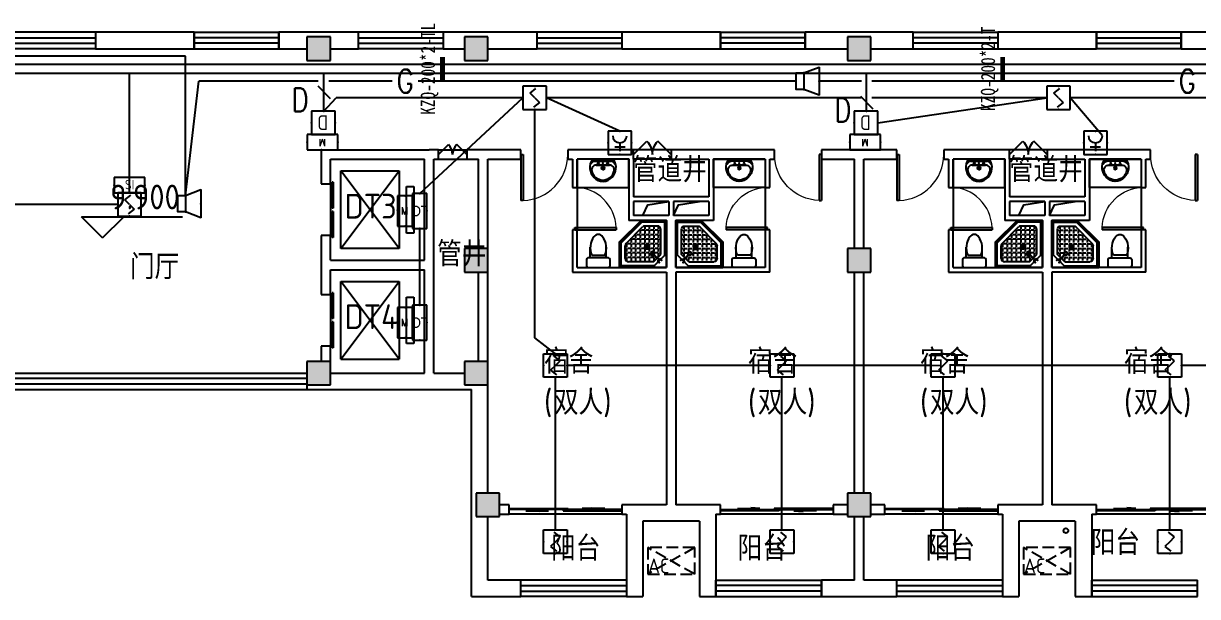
# Model space of a CAD drawing. Extents: x 1725663 to 4653551, y -550461 to 248782.
# Drawn here: x 2336162 to 2361143, y -526837 to -514650 of the extents above; entities that cross this region are included whole.
import ezdxf
from ezdxf.enums import TextEntityAlignment as Align

# ---------------------------------------------------------------- set-up
doc = ezdxf.new("R2010")
doc.units = 0
doc.header["$LTSCALE"] = 1000
doc.linetypes.add('DASH', pattern=[0.35, 0.25, -0.1])
for name, color, linetype in [('0-底图', 7, 'Continuous'), ('0000集水坑', 4, 'Continuous'), ('A-ANNO-IDEN-LEVL', 3, 'Continuous'), ('A-ANNO-TXT', 7, 'Continuous'), ('CABLETRAY', 4, 'Continuous'), ('CLAYER', 7, 'Continuous'), ('COLUMN', 255, 'Continuous'), ('DIM-消防', 3, 'Continuous'), ('DOOR_FIRE', 4, 'Continuous'), ('EQUIP-广播', 3, 'Continuous'), ('EQUIP-消防', 3, 'Continuous'), ('EQUIP-箱柜', 3, 'Continuous'), ('EVTR', 2, 'Continuous'), ('PUB_HATCH', 8, 'Continuous'), ('PUB_TEXT', 7, 'Continuous'), ('WALL', 2, 'Continuous'), ('WINDOW', 4, 'Continuous'), ('WIRE-消防', 1, 'Continuous'), ('WP_F', 1, 'Continuous'), ('抗震支吊架', 2, 'Continuous'), ('洁具', 213, 'Continuous'), ('空调外机', 211, 'Continuous')]:
    doc.layers.add(name, color=color, linetype=linetype)
doc.styles.add('_TEL_ATTDEF', font='gbenor', dxfattribs={"bigfont": 'gbcbig'})
doc.styles.add('_TEL_DIM', font='SIMPLEX', dxfattribs={"width": 0.8, "height": 3.5, "bigfont": 'HZTXT'})
doc.styles.add('HZ', font='rs.shx', dxfattribs={"width": 0.8, "bigfont": 'hztxt.shx'})
doc.styles.add('kzcad', font='', dxfattribs={"width": 0.8})
doc.styles.get("Standard").update_dxf_attribs({"font": 'geniso.shx', "bigfont": 'hztxt.shx'})
doc.styles.get('kzcad').set_extended_font_data('SimSun')

# ---------------------------------------------------------------- blocks, each defined once
blk = doc.blocks.new('$equip$00002656')
for p, q in [((-0.5, 1), (-0.5, 0)), ((0.5, 1), (-0.5, 1)), ((0.5, 0), (0.5, 1)), ((0, 0.5), (0, 0.15)), ((-0.5, 0), (0.5, 0)), ((-0.219, 0.331), (0.222, 0.331))]:
    blk.add_line(p, q)
at = {"const_width": 0.04}
blk.add_lwpolyline([(-0.5, 1), (0.5, 1), (0.5, 0), (-0.5, 0), (-0.5, 1), (0.5, 1)], dxfattribs=at)
blk.add_arc((0, 0.8), 0.3, 180, 0)
for p in [(0, 1), (-0.5, 0.5), (0.5, 0.5), (0, 0)]:
    blk.add_point(p)
at = {"color": 7, "flags": 1}
for tag, height, p in [('A', 0.00002, (0, 0)), ('B', 0.4, (0.762, 0.292))]:
    blk.add_attdef(tag, text='', height=height, dxfattribs=at).set_placement(p, align=Align.MIDDLE_CENTER)
blk = doc.blocks.new('A$C29581A72')
at = {"layer": 'EQUIP-消防', "xscale": 500, "yscale": 500, "zscale": 500}
blk.add_blockref('$equip$00002656', (358, 98), dxfattribs=at)
at = {"style": 'HZ', "flags": 1}
for tag in ['WHAT', 'SPEC', 'UNIT']:
    blk.add_attdef(tag, (375, 0), '', height=0.001, dxfattribs=at)
blk = doc.blocks.new('$Equip$00002649')
for p, q in [((-0.5, 0.5), (-0.5, -0.5)), ((0.5, 0.5), (-0.5, 0.5)), ((0.5, -0.5), (0.5, 0.5)), ((-0.2, 0.2), (0.05, 0.4)), ((0, 0), (-0.2, 0.2)), ((0, 0), (0.2, -0.2)), ((0.2, -0.2), (-0.05, -0.4)), ((-0.5, -0.5), (0.5, -0.5))]:
    blk.add_line(p, q)
at = {"const_width": 0.02}
blk.add_lwpolyline([(-0.5, 0.5), (0.5, 0.5), (0.5, -0.5), (-0.5, -0.5), (-0.5, 0.5), (0.5, 0.5)], dxfattribs=at)
for p in [(0, 0.5), (-0.5, 0), (0.5, 0), (0, -0.5)]:
    blk.add_point(p)
at = {"color": 7, "flags": 1}
for tag, height, p in [('A', 0.00002, (0, 0)), ('B', 0.4, (0.762, -0.208))]:
    blk.add_attdef(tag, text='', height=height, dxfattribs=at).set_placement(p, align=Align.MIDDLE_CENTER)
blk = doc.blocks.new('$equip_U$00000157(WIN7-PC-dian)')
for p, q in [((-0.65, 0.65), (-0.65, 0)), ((0.65, 0.65), (-0.65, 0.65)), ((0.65, 0), (0.65, 0.65)), ((-0.65, 0), (0.65, 0))]:
    blk.add_line(p, q)
for p in [(0.041, 0.65), (-0.65, 0.325), (0.041, 0), (0.65, 0.325)]:
    blk.add_point(p)
at = {"color": 7, "style": '_TEL_DIM'}
blk.add_attdef('$TEXT$', text='', height=0.3, dxfattribs=at).set_placement((0.006, 0.343), align=Align.MIDDLE_CENTER)
at = {"color": 7, "style": '_TEL_DIM', "flags": 1}
for tag in ['A', 'REMARK']:
    blk.add_attdef(tag, text='', height=0.00002, dxfattribs=at).set_placement((0, 0), align=Align.MIDDLE_CENTER)
at = {"layer": 'EQUIP-消防', "color": 7, "style": '_TEL_DIM', "flags": 1}
blk.add_attdef('REMARK', text='', height=0.00002, dxfattribs=at).set_placement((0, 0), align=Align.MIDDLE_CENTER)
blk.add_attdef('REMARK', text='', height=0.00002, dxfattribs=at).set_placement((0, 0), align=Align.MIDDLE_CENTER)
blk = doc.blocks.new('$equip$00002755')
for p, q in [((0.5, 0.5), (-0.5, 0.5)), ((-0.5, 0.5), (-0.5, -0.5)), ((0.5, -0.5), (0.5, 0.5)), ((-0.5, -0.5), (0.5, -0.5))]:
    blk.add_line(p, q)
at = {"const_width": 0.04}
blk.add_lwpolyline([(-0.5, 0.5), (0.5, 0.5), (0.5, -0.5), (-0.5, -0.5), (-0.5, 0.5), (0.5, 0.5)], dxfattribs=at)
for p in [(0, 0.5), (-0.5, 0), (0.5, 0), (-0.027, -0.5)]:
    blk.add_point(p)
at = {"color": 7}
blk.add_attdef('$TEXT$', text='', height=0.4, dxfattribs=at).set_placement((0.026, -0.008), align=Align.MIDDLE_CENTER)
at = {"color": 7, "flags": 1}
for tag, height, p in [('A', 0.00002, (0, 0)), ('B', 0.4, (0.755, -0.254))]:
    blk.add_attdef(tag, text='', height=height, dxfattribs=at).set_placement(p, align=Align.MIDDLE_CENTER)
blk = doc.blocks.new('$TelecSys$00000111')
blk.add_line((0.268, 0.268), (-0.268, -0.268))
at = {"color": 7, "style": '_TEL_DIM', "width": 0.8}
blk.add_attdef('N', text='', height=1, dxfattribs=at).set_placement((-0.212, 0.579), align=Align.MIDDLE)
blk = doc.blocks.new('$equip$00002982')
for p, q in [((0.35, 0.35), (1, 0.6)), ((1, 0.6), (1, -0.6)), ((0, 0.35), (0.35, 0.35)), ((0, 0.35), (0, -0.35)), ((0.35, 0.35), (0.35, -0.35)), ((0.35, -0.35), (0, -0.35)), ((1, -0.6), (0.35, -0.35))]:
    blk.add_line(p, q)
at = {"const_width": 0.04}
blk.add_lwpolyline([(0.35, 0.35), (0, 0.35), (0, -0.35), (0.35, -0.35), (1, -0.6), (1, 0.6), (0.35, 0.35), (0, 0.35)], dxfattribs=at)
for p in [(0, 0), (0.35, 0.35), (1, 0), (0.35, -0.35)]:
    blk.add_point(p)
at = {"color": 7, "style": '_TEL_DIM', "flags": 1}
for tag in ['A', 'REMARK']:
    blk.add_attdef(tag, text='', height=0.00002, dxfattribs=at).set_placement((0, 0), align=Align.MIDDLE_CENTER)
blk = doc.blocks.new('$equip$00002776')
for p, q in [((0.65, 0.65), (-0.65, 0.65)), ((-0.65, 0.65), (-0.65, 0)), ((0.65, 0), (0.65, 0.65)), ((-0.65, 0), (0.65, 0))]:
    blk.add_line(p, q)
at = {"const_width": 0.04}
blk.add_lwpolyline([(-0.65, 0.65), (-0.65, 0), (0.65, 0), (0.65, 0.65), (-0.65, 0.65), (-0.65, 0)], dxfattribs=at)
for p in [(0, 0.65), (-0.65, 0.325), (0, 0), (0.65, 0.325)]:
    blk.add_point(p)
at = {"color": 7}
blk.add_attdef('$TEXT$', text='', height=0.4, dxfattribs=at).set_placement((0.006, 0.343), align=Align.MIDDLE_CENTER)
at = {"color": 7, "flags": 1}
for tag, p in [('A', (0, 0)), ('B', (0.905, 0.246))]:
    blk.add_attdef(tag, text='', height=0.4, dxfattribs=at).set_placement(p, align=Align.MIDDLE_CENTER)
blk = doc.blocks.new('$equip$00002904')
for p, q in [((0.75, 0.6), (-0.75, 0.6)), ((-0.75, 0.6), (-0.75, 0)), ((0.75, 0), (0.75, 0.6)), ((-0.75, 0), (0.75, 0))]:
    blk.add_line(p, q)
at = {"const_width": 0.04}
blk.add_lwpolyline([(-0.75, 0.6), (-0.75, 0), (0.75, 0), (0.75, 0.6), (-0.75, 0.6), (-0.75, 0)], dxfattribs=at)
for p in [(0, 0.6), (-0.75, 0.3), (0, 0), (0.75, 0.3)]:
    blk.add_point(p)
at = {"color": 7, "style": '_TEL_DIM'}
blk.add_attdef('$TEXT$', text='', height=0.4, dxfattribs=at).set_placement((0, 0.3), align=Align.MIDDLE_CENTER)
at = {"color": 7, "style": '_TEL_DIM', "flags": 1}
for tag in ['A', 'REMARK']:
    blk.add_attdef(tag, text='', height=0.00002, dxfattribs=at).set_placement((0, 0), align=Align.MIDDLE_CENTER)
blk = doc.blocks.new('2t21gqw')
at = {"layer": '0000集水坑'}
blk.add_circle((71900, -76400), 50, dxfattribs=at)
blk = doc.blocks.new('1F平面-CAD导入_dwg_Drawing4_t3_dwg_$plan$00001613-474159-1F-927810-1F')
at = {"layer": '洁具'}
for p, q in [((-30, 250), (-170, 250)), ((-200, 170), (-430, 170)), ((-260, -140), (-260, 140)), ((-200, -170), (-200, -220)), ((-170, -250), (-30, -250))]:
    blk.add_line(p, q, dxfattribs=at)
for points in [[(-200, 220), (-200, 170), (-200, -170), (-430, -170)], [(0, -220), (0, 220)]]:
    blk.add_lwpolyline(points, dxfattribs=at)
for centre, radius, start, end in [((-170, 220), 30, 90, 180), ((-30, 220), 30, 0, 90), ((-590, 0), 110, 123.4509, 236.5491), ((-413, -227), 398, 67.4505, 126.6381), ((-413, 227), 398, 233.3619, 292.5495), ((-170, -220), 30, 180, 270), ((-30, -220), 30, 270, 0)]:
    blk.add_arc(centre, radius, start, end, dxfattribs=at)
blk = doc.blocks.new('$lvtry$00000169')
at = {"color": 0}
for p, q in [((259, -36), (259, 0)), ((259, -36), (36, -259)), ((276, -120), (120, -276)), ((144, -151), (291, -298)), ((151, -144), (298, -291)), ((173, -309), (173, -239)), ((183, -213), (205, -213)), ((220, -213), (243, -213)), ((259, -24), (976, -24)), ((259, -36), (964, -36)), ((270, -213), (270, -143)), ((270, -213), (340, -213)), ((270, -263), (270, -239)), ((276, -120), (808, -120)), ((366, -213), (366, -143)), ((366, -213), (436, -213)), ((366, -309), (366, -239)), ((462, -213), (462, -143)), ((462, -213), (532, -213)), ((462, -309), (462, -239)), ((558, -213), (558, -143)), ((558, -213), (628, -213)), ((558, -309), (558, -239)), ((655, -213), (655, -143)), ((655, -213), (725, -213)), ((655, -309), (655, -239)), ((751, -213), (751, -143)), ((751, -213), (821, -213)), ((751, -309), (751, -239)), ((847, -213), (847, -143)), ((847, -213), (880, -213)), ((847, -309), (847, -239)), ((880, -192), (880, -460)), ((964, -36), (976, -24)), ((964, -36), (964, -525)), ((976, -24), (976, -530)), ((36, -259), (0, -259)), ((24, -259), (24, -976)), ((36, -259), (36, -964)), ((120, -276), (120, -808)), ((120, -309), (147, -309)), ((120, -405), (147, -405)), ((173, -309), (243, -309)), ((173, -405), (173, -335)), ((173, -405), (243, -405)), ((173, -501), (173, -431)), ((270, -405), (270, -335)), ((270, -405), (340, -405)), ((270, -501), (270, -431)), ((334, -309), (340, -309)), ((366, -309), (436, -309)), ((366, -405), (366, -335)), ((366, -405), (379, -405)), ((366, -501), (366, -431)), ((462, -309), (532, -309)), ((462, -405), (462, -335)), ((462, -405), (532, -405)), ((462, -501), (462, -431)), ((558, -309), (628, -309)), ((558, -405), (558, -335)), ((558, -405), (628, -405)), ((558, -501), (558, -431)), ((655, -309), (725, -309)), ((655, -405), (655, -335)), ((655, -405), (725, -405)), ((655, -501), (655, -431)), ((751, -309), (821, -309)), ((751, -405), (751, -335)), ((751, -405), (821, -405)), ((751, -501), (751, -431)), ((847, -309), (880, -309)), ((847, -405), (847, -335)), ((847, -405), (880, -405)), ((847, -501), (847, -431)), ((120, -501), (147, -501)), ((120, -598), (147, -598)), ((120, -694), (147, -694)), ((173, -501), (243, -501)), ((173, -598), (173, -528)), ((173, -598), (243, -598)), ((173, -694), (173, -624)), ((173, -694), (243, -694)), ((173, -790), (173, -720)), ((270, -501), (340, -501)), ((270, -598), (270, -528)), ((270, -598), (340, -598)), ((270, -694), (270, -624)), ((270, -694), (340, -694)), ((270, -790), (270, -720)), ((366, -501), (436, -501)), ((366, -598), (366, -528)), ((366, -598), (436, -598)), ((366, -694), (366, -624)), ((366, -694), (436, -694)), ((366, -790), (366, -720)), ((462, -501), (532, -501)), ((462, -598), (462, -528)), ((462, -598), (532, -598)), ((462, -694), (462, -624)), ((462, -694), (532, -694)), ((462, -790), (462, -720)), ((859, -511), (511, -859)), ((964, -525), (525, -964)), ((976, -530), (530, -976)), ((558, -501), (628, -501)), ((558, -598), (558, -528)), ((558, -598), (628, -598)), ((558, -694), (558, -624)), ((558, -694), (628, -694)), ((558, -790), (558, -720)), ((655, -501), (725, -501)), ((655, -598), (655, -528)), ((655, -598), (725, -598)), ((655, -694), (655, -624)), ((655, -694), (676, -694)), ((751, -501), (821, -501)), ((751, -598), (751, -528)), ((751, -598), (773, -598)), ((847, -501), (867, -501)), ((964, -525), (976, -530)), ((36, -964), (24, -976)), ((24, -976), (530, -976)), ((36, -964), (525, -964)), ((120, -790), (147, -790)), ((173, -790), (243, -790)), ((173, -878), (173, -816)), ((192, -880), (460, -880)), ((270, -790), (340, -790)), ((270, -880), (270, -816)), ((366, -790), (436, -790)), ((366, -880), (366, -816)), ((462, -790), (532, -790)), ((462, -880), (462, -816)), ((525, -964), (530, -976)), ((558, -790), (580, -790))]:
    blk.add_line(p, q, dxfattribs=at)
blk.add_lwpolyline([(0, 0), (0, -1000), (540, -1000), (1000, -540), (1000, 0)], close=True)
for points in [[(0, 0), (0, -1000)], [(0, 0), (1000, 0)], [(1000, 0), (1000, -540)], [(136, -190), (148, -178), (132, -162), (121, -174)], [(190, -136), (178, -148), (162, -132), (174, -121)], [(1000, -540), (540, -1000)], [(0, -1000), (540, -1000)]]:
    blk.add_lwpolyline(points, close=True, dxfattribs=at)
for radius in [43.8, 31.1]:
    blk.add_circle((416, -428), radius, dxfattribs=at)
for centre, radius, start, end in [((808, -192), 72, 0, 90), ((296, -296), 40.6, 142.583, 128.4197), ((296, -296), 28.6, 145.828, 125.6599), ((808, -460), 72, 315, 0), ((192, -808), 72, 180, 270), ((460, -808), 72, 270, 315)]:
    blk.add_arc(centre, radius, start, end, dxfattribs=at)
for p in [(103, -156, 0), (156, -102, 0), (416, -428, 0)]:
    blk.add_point(p, dxfattribs=at)
blk = doc.blocks.new('$lvtry$00000178')
at = {"color": 0}
for p, q in [((-238, 0), (238, 0)), ((-214, -36), (-272, -91)), ((-180, -23), (180, -23)), ((-142, -105), (140, -105)), ((140, -105), (-142, -105)), ((216, -37), (268, -91))]:
    blk.add_line(p, q, dxfattribs=at)
blk.add_lwpolyline([(-104, -430, 0.224698), (110, -425, 0.348046), (269, -79), (239, 0), (-241, 0), (-271, -79, 0.356844)], format="xyb", close=True, dxfattribs=at)
for centre, radius in [((-100, -65), 16.3), ((1, -172), 31.6), ((100, -65), 16.3)]:
    blk.add_circle(centre, radius, dxfattribs=at)
at = {"color": 0, "lineweight": 13}
blk.add_circle((1, -172), 23, dxfattribs=at)
at = {"color": 0}
for centre, radius, start, end in [((-142, -205), 100, 90, 190.5602), ((-1, -179), 243, 190.5602, 349.4398), ((-180, -73), 50, 90, 133.181), ((140, -205), 100, 349.4398, 90), ((180, -73), 50, 44.5607, 90)]:
    blk.add_arc(centre, radius, start, end, dxfattribs=at)
for p in [(0, -65), (1, -172)]:
    blk.add_point(p, dxfattribs=at)
blk = doc.blocks.new('A$C70365C93')
at = {"layer": '洁具'}
blk.add_lwpolyline([(-1900, 2300), (-1900, 1700), (-800, 1700), (-800, 2300)], close=True, dxfattribs=at)
blk.add_blockref('$lvtry$00000178', (-1350, 2280), dxfattribs=at)
at = {"layer": '洁具', "rotation": 180}
blk.add_blockref('$lvtry$00000169', (0, 0), dxfattribs=at)
at = {"layer": '洁具', "extrusion": (0, 0, -1), "xscale": -1, "zscale": -1, "rotation": 90}
blk.add_blockref('1F平面-CAD导入_dwg_Drawing4_t3_dwg_$plan$00001613-474159-1F-927810-1F', (1450, 0), dxfattribs=at)
blk = doc.blocks.new('A$Cf5a72a1b')
at = {"layer": '空调外机', "linetype": 'DASH'}
for p, q in [((1000, 563), (0, 0)), ((1000, 0), (0, 563))]:
    blk.add_line(p, q, dxfattribs=at)
blk.add_lwpolyline([(1000, 563), (0, 563), (0, 0), (1000, 0)], close=True, dxfattribs=at)
at = {"layer": 'PUB_TEXT'}
blk.add_text('AC', height=315, dxfattribs=at).set_placement((5, 18))
blk = doc.blocks.new('$WINLIB2D$00000001')
at = {"color": 0}
for points in [[(-0.5, 0.5), (-0.5, -0.5)], [(-0.5, 0.5), (0.5, 0.5)], [(0.5, -0.5), (0.5, 0.5)], [(0.5, 0.1667), (-0.5, 0.1667)], [(0.5, -0.1667), (-0.5, -0.1667)], [(-0.5, -0.5), (0.5, -0.5)]]:
    blk.add_lwpolyline(points, dxfattribs=at)
blk = doc.blocks.new('$DorLib2D$00000131')
at = {"color": 0, "linetype": 'Continuous'}
for p, q in [((-0.5, 0.125), (-0.5, 0)), ((0.019, 0.125), (-0.5, 0.125)), ((0.019, 0), (0.019, 0.125)), ((0.15, 0.125), (0.232, 0.197)), ((0.35, 0.125), (0.15, 0.125)), ((0.232, 0.197), (0.232, 0.125)), ((-0.5, 0), (0.019, 0)), ((-0.024, 0), (0.5, 0)), ((-0.024, -0.125), (-0.024, 0)), ((0.5, 0), (0.5, -0.125)), ((-0.35, -0.125), (-0.15, -0.125)), ((-0.232, -0.197), (-0.232, -0.125)), ((-0.15, -0.125), (-0.232, -0.197)), ((0.5, -0.125), (-0.024, -0.125))]:
    blk.add_line(p, q, dxfattribs=at)
blk = doc.blocks.new('$DorLib2D$00000116')
at = {"color": 0}
for p, q in [((-0.5, 0), (-0.146, 0.354)), ((0.5, 0), (0.146, 0.354))]:
    blk.add_line(p, q, dxfattribs=at)
for centre, start, end in [((-0.5, 0), 0, 45), ((0.5, 0), 135, 180)]:
    blk.add_arc(centre, 0.5, start, end, dxfattribs=at)
blk = doc.blocks.new('$DORLIB2D$00000127')
at = {"color": 0}
for points in [[(-0.533, 0.795), (-0.533, 0.69)], [(-0.033, 0.795), (-0.533, 0.795)], [(-0.033, 0.69), (-0.533, 0.69)], [(-0.033, 0.795), (-0.033, 0.69)], [(0.533, 0.795), (0.033, 0.795)], [(0.033, 0.795), (0.033, 0.69)], [(0.533, 0.69), (0.033, 0.69)], [(0.533, 0.795), (0.533, 0.69)], [(0.5, 0.5), (-0.5, 0.5)]]:
    blk.add_lwpolyline(points, dxfattribs=at)
blk = doc.blocks.new('$DorLib2D$00000001')
for p, q in [((0.45, 0.975), (0.5, 0.975)), ((0.45, 0), (0.45, 0.975)), ((0.5, 0), (0.5, 0.975)), ((0.5, 0), (0.45, 0))]:
    blk.add_line(p, q)
at = {"lineweight": 13}
blk.add_arc((0.475, 0), 0.975, 91.4693, 180, dxfattribs=at)
blk = doc.blocks.new('gkhkjk')
at = {"layer": 'PUB_HATCH'}
for points in [[(1553557, -433803.8), (1553057, -433803.8), (1553057, -434303.8), (1553557, -434303.8)], [(1556907, -433803.8), (1556407, -433803.8), (1556407, -434303.8), (1556907, -434303.8)], [(1565057, -433803.8), (1564557, -433803.8), (1564557, -434303.8), (1565057, -434303.8)], [(1556907, -438303.8), (1556407, -438303.8), (1556407, -438803.8), (1556907, -438803.8)], [(1565057, -438303.8), (1564557, -438303.8), (1564557, -438803.8), (1565057, -438803.8)], [(1553557, -440703.8), (1553057, -440703.8), (1553057, -441203.8), (1553557, -441203.8)], [(1556907, -440703.8), (1556407, -440703.8), (1556407, -441203.8), (1556907, -441203.8)], [(1557157, -443503.8), (1556657, -443503.8), (1556657, -444003.8), (1557157, -444003.8)], [(1565057, -443503.8), (1564557, -443503.8), (1564557, -444003.8), (1565057, -444003.8)]]:
    blk.add_hatch(color=256, dxfattribs=at).paths.add_polyline_path(points)
for points in [[(1560207, -437603.8), (1560310.6, -437373.6), (1560757, -437303.8)], [(1560857, -437603.8), (1560960.6, -437373.6), (1561407, -437303.8)], [(1568207, -437603.8), (1568310.6, -437373.6), (1568757, -437303.8)], [(1568857, -437603.8), (1568960.6, -437373.6), (1569407, -437303.8)]]:
    blk.add_lwpolyline(points)
at = {"layer": 'A-ANNO-IDEN-LEVL'}
for p, q in [((1548709, -438077.1), (1548259, -437627.1)), ((1548259, -437627.1), (1550409.9, -437627.1)), ((1548709, -438077.1), (1549159, -437627.1))]:
    blk.add_line(p, q, dxfattribs=at)
at = {"layer": 'COLUMN'}
for p, q in [((1553557, -433803.8), (1553057, -433803.8)), ((1553057, -433803.8), (1553057, -434303.8)), ((1553557, -434303.8), (1553557, -433803.8)), ((1556907, -433803.8), (1556407, -433803.8)), ((1556407, -433803.8), (1556407, -434303.8)), ((1556907, -434303.8), (1556907, -433803.8)), ((1565057, -433803.8), (1564557, -433803.8)), ((1564557, -433803.8), (1564557, -434303.8)), ((1565057, -434303.8), (1565057, -433803.8)), ((1553057, -434303.8), (1553557, -434303.8)), ((1556407, -434303.8), (1556907, -434303.8)), ((1564557, -434303.8), (1565057, -434303.8)), ((1556907, -438303.8), (1556407, -438303.8)), ((1556407, -438303.8), (1556407, -438803.8)), ((1556907, -438803.8), (1556907, -438303.8)), ((1565057, -438303.8), (1564557, -438303.8)), ((1564557, -438303.8), (1564557, -438803.8)), ((1565057, -438803.8), (1565057, -438303.8)), ((1556407, -438803.8), (1556907, -438803.8)), ((1564557, -438803.8), (1565057, -438803.8)), ((1553557, -440703.8), (1553057, -440703.8)), ((1553057, -440703.8), (1553057, -441203.8)), ((1553557, -441203.8), (1553557, -440703.8)), ((1556907, -440703.8), (1556407, -440703.8)), ((1556407, -440703.8), (1556407, -441203.8)), ((1556907, -441203.8), (1556907, -440703.8)), ((1553057, -441203.8), (1553557, -441203.8)), ((1556407, -441203.8), (1556907, -441203.8)), ((1557157, -443503.8), (1556657, -443503.8)), ((1556657, -443503.8), (1556657, -444003.8)), ((1557157, -444003.8), (1557157, -443503.8)), ((1565057, -443503.8), (1564557, -443503.8)), ((1564557, -443503.8), (1564557, -444003.8)), ((1565057, -444003.8), (1565057, -443503.8)), ((1556657, -444003.8), (1557157, -444003.8)), ((1564557, -444003.8), (1565057, -444003.8))]:
    blk.add_line(p, q, dxfattribs=at)
at = {"layer": 'DOOR_FIRE'}
for p, q in [((1555857, -436203.8), (1556457, -436203.8)), ((1555857, -436403.8), (1556457, -436403.8)), ((1560807, -436203.8), (1560007, -436203.8)), ((1560807, -436403.8), (1560007, -436403.8)), ((1568807, -436203.8), (1568007, -436203.8)), ((1568807, -436403.8), (1568007, -436403.8))]:
    blk.add_line(p, q, dxfattribs=at)
at = {"layer": 'EVTR'}
for p, q in [((1553782, -438303.8), (1555022, -436653.8)), ((1555022, -438303.8), (1553782, -436653.8)), ((1553782, -436653.8), (1555022, -436653.8)), ((1553782, -438303.8), (1553782, -436653.8)), ((1555022, -436653.8), (1555022, -438303.8)), ((1555177, -436983.8), (1555332, -436983.8)), ((1555177, -437973.8), (1555177, -436983.8)), ((1555332, -436983.8), (1555332, -437973.8)), ((1555332, -437973.8), (1555177, -437973.8)), ((1555022, -438303.8), (1553782, -438303.8)), ((1553782, -440653.8), (1555022, -439003.8)), ((1555022, -440653.8), (1553782, -439003.8)), ((1553782, -439003.8), (1555022, -439003.8)), ((1553782, -440653.8), (1553782, -439003.8)), ((1555022, -439003.8), (1555022, -440653.8)), ((1555177, -439333.8), (1555332, -439333.8)), ((1555177, -440323.8), (1555177, -439333.8)), ((1555332, -439333.8), (1555332, -440323.8)), ((1555332, -440323.8), (1555177, -440323.8)), ((1553782, -440653.8), (1555022, -440653.8))]:
    blk.add_line(p, q, dxfattribs=at)
at = {"layer": 'WALL'}
for p, q in [((1550657, -433703.8), (1548557, -433703.8)), ((1548557, -433703.8), (1548557, -434053.8)), ((1550657, -434053.8), (1550657, -433703.8)), ((1553307, -433703.8), (1552457, -433703.8)), ((1552457, -433703.8), (1552457, -434053.8)), ((1554157, -433703.8), (1553307, -433703.8)), ((1554157, -434053.8), (1554157, -433703.8)), ((1556657, -433703.8), (1555957, -433703.8)), ((1555957, -433703.8), (1555957, -434053.8)), ((1557957, -433703.8), (1556657, -433703.8)), ((1557957, -434053.8), (1557957, -433703.8)), ((1561857, -433703.8), (1559757, -433703.8)), ((1559757, -433703.8), (1559757, -434053.8)), ((1561857, -434053.8), (1561857, -433703.8)), ((1564807, -433703.8), (1563657, -433703.8)), ((1563657, -433703.8), (1563657, -434053.8)), ((1565957, -433703.8), (1564807, -433703.8)), ((1565957, -434053.8), (1565957, -433703.8)), ((1569857, -433703.8), (1567757, -433703.8)), ((1567757, -433703.8), (1567757, -434053.8)), ((1569857, -434053.8), (1569857, -433703.8)), ((1572807, -433703.8), (1571657, -433703.8)), ((1571657, -433703.8), (1571657, -434053.8)), ((1548557, -434053.8), (1550657, -434053.8)), ((1552457, -434053.8), (1553057, -434053.8)), ((1553557, -434053.8), (1554157, -434053.8)), ((1555957, -434053.8), (1556407, -434053.8)), ((1556907, -434053.8), (1557957, -434053.8)), ((1559757, -434053.8), (1561857, -434053.8)), ((1563657, -434053.8), (1564557, -434053.8)), ((1565057, -434053.8), (1565957, -434053.8)), ((1567757, -434053.8), (1569857, -434053.8)), ((1571657, -434053.8), (1572557, -434053.8)), ((1553357, -436203.8), (1553357, -436928.8)), ((1553357, -436203.8), (1555657, -436203.8)), ((1553557, -436928.8), (1553557, -436403.8)), ((1553557, -436403.8), (1555557, -436403.8)), ((1555557, -438553.8), (1555557, -436403.8)), ((1555857, -436203.8), (1555657, -436203.8)), ((1555757, -436403.8), (1555857, -436403.8)), ((1555757, -438653.8), (1555757, -436403.8)), ((1555857, -436403.8), (1555857, -436203.8)), ((1556807, -436203.8), (1556457, -436203.8)), ((1556457, -436203.8), (1556457, -436403.8)), ((1556457, -436403.8), (1556707, -436403.8)), ((1556707, -438303.8), (1556707, -436403.8)), ((1557607, -436203.8), (1556807, -436203.8)), ((1556907, -438303.8), (1556907, -436403.8)), ((1556907, -436403.8), (1557607, -436403.8)), ((1557607, -436403.8), (1557607, -436203.8)), ((1558707, -436203.8), (1558607, -436203.8)), ((1558607, -436203.8), (1558607, -436403.8)), ((1558607, -436403.8), (1558707, -436403.8)), ((1559907, -436203.8), (1558707, -436203.8)), ((1558707, -436403.8), (1558707, -437003.8)), ((1559907, -436403.8), (1558807, -436403.8)), ((1558807, -437003.8), (1558807, -436403.8)), ((1560007, -436203.8), (1559907, -436203.8)), ((1559907, -436403.8), (1559907, -437203.8)), ((1560007, -436403.8), (1560007, -436203.8)), ((1560007, -436403.8), (1560007, -437203.8)), ((1561707, -436203.8), (1560807, -436203.8)), ((1560807, -436203.8), (1560807, -436403.8)), ((1560807, -436403.8), (1561607, -436403.8)), ((1561607, -436403.8), (1561607, -437203.8)), ((1562907, -436203.8), (1561707, -436203.8)), ((1562807, -436403.8), (1561707, -436403.8)), ((1561707, -436403.8), (1561707, -437203.8)), ((1562807, -436403.8), (1562807, -437003.8)), ((1563007, -436203.8), (1562907, -436203.8)), ((1562907, -437003.8), (1562907, -436403.8)), ((1562907, -436403.8), (1563007, -436403.8)), ((1563007, -436403.8), (1563007, -436203.8)), ((1564807, -436203.8), (1564007, -436203.8)), ((1564007, -436203.8), (1564007, -436403.8)), ((1564007, -436403.8), (1564707, -436403.8)), ((1564707, -438303.8), (1564707, -436403.8)), ((1565607, -436203.8), (1564807, -436203.8)), ((1564907, -438303.8), (1564907, -436403.8)), ((1564907, -436403.8), (1565607, -436403.8)), ((1565607, -436403.8), (1565607, -436203.8)), ((1566707, -436203.8), (1566607, -436203.8)), ((1566607, -436203.8), (1566607, -436403.8)), ((1566607, -436403.8), (1566707, -436403.8)), ((1567907, -436203.8), (1566707, -436203.8)), ((1566707, -436403.8), (1566707, -437003.8)), ((1567907, -436403.8), (1566807, -436403.8)), ((1566807, -437003.8), (1566807, -436403.8)), ((1568007, -436203.8), (1567907, -436203.8)), ((1567907, -436403.8), (1567907, -437203.8)), ((1568007, -436403.8), (1568007, -436203.8)), ((1568007, -436403.8), (1568007, -437203.8)), ((1569707, -436203.8), (1568807, -436203.8)), ((1568807, -436203.8), (1568807, -436403.8)), ((1568807, -436403.8), (1569607, -436403.8)), ((1569607, -436403.8), (1569607, -437203.8)), ((1570907, -436203.8), (1569707, -436203.8)), ((1570807, -436403.8), (1569707, -436403.8)), ((1569707, -436403.8), (1569707, -437203.8)), ((1570807, -436403.8), (1570807, -437003.8)), ((1571007, -436203.8), (1570907, -436203.8)), ((1570907, -437003.8), (1570907, -436403.8)), ((1570907, -436403.8), (1571007, -436403.8)), ((1571007, -436403.8), (1571007, -436203.8)), ((1553357, -436928.8), (1553557, -436928.8)), ((1558707, -437003.8), (1558807, -437003.8)), ((1562807, -437003.8), (1562907, -437003.8)), ((1566707, -437003.8), (1566807, -437003.8)), ((1570807, -437003.8), (1570907, -437003.8)), ((1559907, -437203.8), (1559907, -437703.8)), ((1560807, -437203.8), (1560007, -437203.8)), ((1560757, -437303.8), (1560007, -437303.8)), ((1560007, -437303.8), (1560007, -437603.8)), ((1560757, -437303.8), (1560757, -437603.8)), ((1561607, -437203.8), (1560807, -437203.8)), ((1561607, -437303.8), (1560857, -437303.8)), ((1560857, -437303.8), (1560857, -437603.8)), ((1561607, -437303.8), (1561607, -437603.8)), ((1561707, -437203.8), (1561707, -437703.8)), ((1567907, -437203.8), (1567907, -437703.8)), ((1568807, -437203.8), (1568007, -437203.8)), ((1568757, -437303.8), (1568007, -437303.8)), ((1568007, -437303.8), (1568007, -437603.8)), ((1568757, -437303.8), (1568757, -437603.8)), ((1569607, -437203.8), (1568807, -437203.8)), ((1569607, -437303.8), (1568857, -437303.8)), ((1568857, -437303.8), (1568857, -437603.8)), ((1569607, -437303.8), (1569607, -437603.8)), ((1569707, -437203.8), (1569707, -437703.8)), ((1560757, -437603.8), (1560007, -437603.8)), ((1561607, -437603.8), (1560857, -437603.8)), ((1568757, -437603.8), (1568007, -437603.8)), ((1569607, -437603.8), (1568857, -437603.8)), ((1558807, -437903.8), (1558707, -437903.8)), ((1558707, -437903.8), (1558707, -438803.8)), ((1558807, -438703.8), (1558807, -437903.8)), ((1560707, -437703.8), (1559907, -437703.8)), ((1560707, -437703.8), (1560707, -438703.8)), ((1560907, -437703.8), (1560907, -438703.8)), ((1561707, -437703.8), (1560907, -437703.8)), ((1562907, -437903.8), (1562807, -437903.8)), ((1562807, -437903.8), (1562807, -438703.8)), ((1562907, -438803.8), (1562907, -437903.8)), ((1566807, -437903.8), (1566707, -437903.8)), ((1566707, -437903.8), (1566707, -438803.8)), ((1566807, -438703.8), (1566807, -437903.8)), ((1568707, -437703.8), (1567907, -437703.8)), ((1568707, -437703.8), (1568707, -438703.8)), ((1568907, -437703.8), (1568907, -438703.8)), ((1569707, -437703.8), (1568907, -437703.8)), ((1570907, -437903.8), (1570807, -437903.8)), ((1570807, -437903.8), (1570807, -438703.8)), ((1570907, -438803.8), (1570907, -437903.8)), ((1553557, -438028.8), (1553357, -438028.8)), ((1553357, -438028.8), (1553357, -438653.8)), ((1553557, -438553.8), (1553557, -438028.8)), ((1553357, -438653.8), (1553357, -439278.8)), ((1553557, -438553.8), (1555557, -438553.8)), ((1555757, -440953.8), (1555757, -438653.8)), ((1553557, -438753.8), (1555557, -438753.8)), ((1553557, -439278.8), (1553557, -438753.8)), ((1555557, -440953.8), (1555557, -438753.8)), ((1556707, -440703.8), (1556707, -438803.8)), ((1556907, -440703.8), (1556907, -438803.8)), ((1558707, -438803.8), (1560707, -438803.8)), ((1558807, -438703.8), (1560707, -438703.8)), ((1560707, -438803.8), (1560707, -443753.8)), ((1562807, -438703.8), (1560907, -438703.8)), ((1562907, -438803.8), (1560907, -438803.8)), ((1560907, -438803.8), (1560907, -443753.8)), ((1564707, -443503.8), (1564707, -438803.8)), ((1564907, -443503.8), (1564907, -438803.8)), ((1566707, -438803.8), (1568707, -438803.8)), ((1566807, -438703.8), (1568707, -438703.8)), ((1568707, -438803.8), (1568707, -443753.8)), ((1570807, -438703.8), (1568907, -438703.8)), ((1570907, -438803.8), (1568907, -438803.8)), ((1568907, -438803.8), (1568907, -443753.8)), ((1553357, -439278.8), (1553557, -439278.8)), ((1553557, -440378.8), (1553357, -440378.8)), ((1553357, -440378.8), (1553357, -440703.8)), ((1553557, -440703.8), (1553557, -440378.8)), ((1553557, -440953.8), (1555557, -440953.8)), ((1555757, -440953.8), (1556407, -440953.8)), ((1553057, -441203.8), (1553057, -441303.8)), ((1553057, -441303.8), (1553307, -441303.8)), ((1553307, -441303.8), (1555657, -441303.8)), ((1555657, -441303.8), (1556557, -441303.8)), ((1556557, -443753.8), (1556557, -441303.8)), ((1556907, -443503.8), (1556907, -441203.8)), ((1556557, -445703.8), (1556557, -443753.8)), ((1557357, -443753.8), (1557157, -443753.8)), ((1557357, -443953.8), (1557357, -443753.8)), ((1560107, -443753.8), (1559757, -443753.8)), ((1559757, -443753.8), (1559757, -443953.8)), ((1560707, -443753.8), (1560107, -443753.8)), ((1561507, -443753.8), (1560907, -443753.8)), ((1561857, -443753.8), (1561507, -443753.8)), ((1561857, -443953.8), (1561857, -443753.8)), ((1564557, -443753.8), (1564257, -443753.8)), ((1564257, -443753.8), (1564257, -443953.8)), ((1565357, -443753.8), (1565057, -443753.8)), ((1565357, -443953.8), (1565357, -443753.8)), ((1568107, -443753.8), (1567757, -443753.8)), ((1567757, -443753.8), (1567757, -443953.8)), ((1568707, -443753.8), (1568107, -443753.8)), ((1569507, -443753.8), (1568907, -443753.8)), ((1569857, -443753.8), (1569507, -443753.8)), ((1569857, -443953.8), (1569857, -443753.8)), ((1556907, -445353.8), (1556907, -444003.8)), ((1557157, -443953.8), (1557357, -443953.8)), ((1559757, -443953.8), (1559857, -443953.8)), ((1559857, -443953.8), (1559857, -445353.8)), ((1560207, -444103.8), (1560207, -445703.8)), ((1560807, -444103.8), (1560207, -444103.8)), ((1561407, -444103.8), (1560807, -444103.8)), ((1561407, -444103.8), (1561407, -445703.8)), ((1561757, -443953.8), (1561757, -445353.8)), ((1561757, -443953.8), (1561857, -443953.8)), ((1564257, -443953.8), (1564557, -443953.8)), ((1564707, -445353.8), (1564707, -444003.8)), ((1564907, -445353.8), (1564907, -444003.8)), ((1565057, -443953.8), (1565357, -443953.8)), ((1567757, -443953.8), (1567857, -443953.8)), ((1567857, -443953.8), (1567857, -445353.8)), ((1568207, -444103.8), (1568207, -445703.8)), ((1568807, -444103.8), (1568207, -444103.8)), ((1569407, -444103.8), (1568807, -444103.8)), ((1569407, -444103.8), (1569407, -445703.8)), ((1569757, -443953.8), (1569757, -445353.8)), ((1569757, -443953.8), (1569857, -443953.8)), ((1557607, -445353.8), (1556907, -445353.8)), ((1557607, -445703.8), (1557607, -445353.8)), ((1559857, -445353.8), (1559857, -445703.8)), ((1561757, -445703.8), (1561757, -445353.8)), ((1564707, -445353.8), (1564007, -445353.8)), ((1564007, -445353.8), (1564007, -445703.8)), ((1565607, -445353.8), (1564907, -445353.8)), ((1565607, -445703.8), (1565607, -445353.8)), ((1567857, -445353.8), (1567857, -445703.8)), ((1569757, -445703.8), (1569757, -445353.8)), ((1556557, -445703.8), (1557607, -445703.8)), ((1559857, -445703.8), (1560207, -445703.8)), ((1561407, -445703.8), (1561757, -445703.8)), ((1564007, -445703.8), (1564807, -445703.8)), ((1564807, -445703.8), (1565607, -445703.8)), ((1567857, -445703.8), (1568207, -445703.8)), ((1569407, -445703.8), (1569757, -445703.8))]:
    blk.add_line(p, q, dxfattribs=at)
at = {"layer": 'WINDOW'}
for p, q in [((1558807, -437003.8), (1558807, -437903.8)), ((1562807, -437003.8), (1562807, -437903.8)), ((1566807, -437003.8), (1566807, -437903.8)), ((1570807, -437003.8), (1570807, -437903.8)), ((1559757, -443953.8), (1557357, -443953.8)), ((1564257, -443953.8), (1561857, -443953.8)), ((1567757, -443953.8), (1565357, -443953.8)), ((1572257, -443953.8), (1569857, -443953.8))]:
    blk.add_line(p, q, dxfattribs=at)
for name, p in [('2t21gqw', (1497307, -367903.8)), ('A$C70365C93', (1560707, -438703.8)), ('A$C70365C93', (1568707, -438703.8)), ('A$Cf5a72a1b', (1560307.5, -445227.3)), ('A$Cf5a72a1b', (1568307.5, -445227.3))]:
    blk.add_blockref(name, p)
at = {"xscale": -1, "rotation": 359.9999999999999}
for p in [(1560907, -438703.8), (1568907, -438703.8)]:
    blk.add_blockref('A$C70365C93', p, dxfattribs=at)
at = {"layer": 'DOOR_FIRE', "xscale": 600, "yscale": 600, "zscale": 200}
blk.add_blockref('$DorLib2D$00000116', (1556157, -436303.8), dxfattribs=at)
at = {"layer": 'DOOR_FIRE', "xscale": 800, "yscale": -800, "zscale": 200, "rotation": 179.9999999994664}
for p in [(1560407, -436303.8), (1568407, -436303.8)]:
    blk.add_blockref('$DorLib2D$00000116', p, dxfattribs=at)
at = {"layer": 'WINDOW'}
for name, p, xscale, yscale, zscale in [('$WINLIB2D$00000001', (1547657, -433878.8), -1800, 350, -1800), ('$WINLIB2D$00000001', (1551557, -433878.8), 1800, 350, 1800), ('$WINLIB2D$00000001', (1555057, -433878.8), -1800, 350, -1800), ('$WINLIB2D$00000001', (1558857, -433878.8), -1800, 350, -1800), ('$WINLIB2D$00000001', (1562757, -433878.8), 1800, 350, 1800), ('$WINLIB2D$00000001', (1566857, -433878.8), 1800, -350, 1800), ('$WINLIB2D$00000001', (1570757, -433878.8), -1800, -350, -1800), ('$DorLib2D$00000001', (1558107, -436303.8), -1000, -1000, -1000), ('$DorLib2D$00000001', (1563507, -436303.8), 1000, -1000, 1000), ('$DorLib2D$00000001', (1566107, -436303.8), -1000, -1000, -1000), ('$DorLib2D$00000001', (1571507, -436303.8), 1000, -1000, 1000), ('$WINLIB2D$00000001', (1549582, -441128.8), 6950.000000047032, -350, 6950.000000047032), ('$WINLIB2D$00000001', (1570882, -445528.8), 2249.999999993481, 350, 2249.999999993481)]:
    blk.add_blockref(name, p, dxfattribs=dict(at, xscale=xscale, yscale=yscale, zscale=zscale))
for name, p, xscale, yscale, zscale, rotation in [('$DORLIB2D$00000127', (1553457, -437478.8), 1100, -200, 1100, 90), ('$DorLib2D$00000001', (1558757, -437453.8), 900, 900, 900, 269.9999999994664), ('$DorLib2D$00000001', (1562857, -437453.8), 900, -900, 900, 269.9999999994664), ('$DorLib2D$00000001', (1566757, -437453.8), 900, 900, 900, 269.9999999994664), ('$DorLib2D$00000001', (1570857, -437453.8), 900, -900, 900, 269.9999999994664), ('$DORLIB2D$00000127', (1553457, -439828.8), 1100, -200, 1100, 90), ('$DorLib2D$00000131', (1558557, -443853.8), 2400, 200, 2400, 180), ('$DorLib2D$00000131', (1563057, -443853.8), -2400, 200, -2400, 180), ('$DorLib2D$00000131', (1566557, -443853.8), 2400, 200, 2400, 180), ('$DorLib2D$00000131', (1571057, -443853.8), -2400, 200, -2400, 180), ('$WINLIB2D$00000001', (1558732, -445528.8), 2249.999999993481, -350, 2249.999999993481, 180), ('$WINLIB2D$00000001', (1562882, -445528.8), -2249.999999993481, -350, -2249.999999993481, 180), ('$WINLIB2D$00000001', (1566732, -445528.8), 2249.999999993481, -350, 2249.999999993481, 180)]:
    blk.add_blockref(name, p, dxfattribs=dict(at, xscale=xscale, yscale=yscale, zscale=zscale, rotation=rotation))
at = {"layer": 'A-ANNO-TXT', "color": 7}
blk.add_text('9.900', height=525, dxfattribs=at).set_placement((1548870.9, -437469.6))
at = {"layer": 'CLAYER'}
for s, p in [('管道井', (1559992.3, -436890.8)), ('管道井', (1567992.3, -436890.8)), ('管井', (1555827, -438681.9))]:
    blk.add_text(s, height=525, dxfattribs=at).set_placement(p)
at = {"layer": 'PUB_TEXT'}
for s, p in [('DT3', (1553858, -437664.9)), ('门厅', (1549290.4, -438955.5)), ('DT4', (1553858, -440014.9)), ('宿舍', (1558102.1, -440967.6)), ('宿舍', (1562441.6, -440967.6)), ('宿舍', (1566102.1, -440967.6)), ('宿舍', (1570441.6, -440967.6)), ('(', (1558102.1, -441839.7)), ('双人', (1558312.1, -441839.7)), (')', (1559362.1, -441839.7)), ('(', (1562441.6, -441839.7)), ('双人', (1562651.6, -441839.7)), (')', (1563701.6, -441839.7)), ('(', (1566102.1, -441839.7)), ('双人', (1566312.1, -441839.7)), (')', (1567362.1, -441839.7)), ('(', (1570441.6, -441839.7)), ('双人', (1570651.6, -441839.7)), (')', (1571701.6, -441839.7)), ('阳台', (1558252.3, -444941.9)), ('阳台', (1562219.5, -444941.9)), ('阳台', (1566221.8, -444941.9)), ('阳台', (1569733.4, -444819.7))]:
    blk.add_text(s, height=525, dxfattribs=at).set_placement(p)

msp = doc.modelspace()

# ---------------------------------------------------------------- linework, layer by layer
at = {"layer": 'CABLETRAY'}
for p, q in [((2332562, -515514), (2374059, -515514)), ((2332562, -515514), (2374059, -515514)), ((2374059, -515714), (2332562, -515714)), ((2374059, -515714), (2332562, -515714))]:
    msp.add_line(p, q, dxfattribs=at)
at = {"layer": 'WIRE-消防'}
for p, q in [((2339613, -515347), (2328693, -515347)), ((2339613, -515946), (2339613, -515347)), ((2338418, -518248, 4200), (2338418, -515714)), ((2342555, -516512), (2342556, -515714)), ((2354103, -515765), (2354103, -515714)), ((2354103, -516512), (2354103, -515739)), ((2339613, -518307), (2339895, -515877)), ((2339613, -518307), (2339613, -515946)), ((2341627, -515877), (2339895, -515877)), ((2352594, -515877), (2344561, -515877)), ((2353990, -515877), (2353094, -515877)), ((2360649, -515877), (2354215, -515877)), ((2342555, -516512), (2342816, -516232)), ((2346790, -516232), (2342816, -516232)), ((2344593, -518262), (2346790, -516232)), ((2353985, -516232), (2347290, -516232)), ((2348850, -516939), (2347290, -516232)), ((2357935, -516232), (2354210, -516232)), ((2354339, -516762), (2357935, -516232)), ((2365030, -516232), (2358435, -516232)), ((2359120, -517039), (2358435, -516232)), ((2347040, -521335), (2347040, -516482)), ((2338168, -518498, 4200), (2335043, -518498)), ((2344593, -520637), (2344593, -519012)), ((2347479, -521674, 4200), (2347040, -521335)), ((2352051, -521924, 4200), (2347729, -521924, 4200)), ((2355479, -521924, 4200), (2352551, -521924, 4200)), ((2360301, -521924, 4200), (2355979, -521924, 4200)), ((2363479, -521924, 4200), (2360801, -521924, 4200)), ((2347479, -525421, 4200), (2347479, -522174, 4200)), ((2352301, -525421, 4200), (2352301, -522174, 4200)), ((2355729, -525421, 4200), (2355729, -522174, 4200)), ((2360551, -525421, 4200), (2360551, -522174, 4200))]:
    msp.add_line(p, q, dxfattribs=at)
at = {"layer": 'WIRE-消防', "color": 1}
for p, q in [((2342432, -515877), (2341627, -515877)), ((2344008, -515877), (2342657, -515877))]:
    msp.add_line(p, q, dxfattribs=at)
at = {"layer": '抗震支吊架', "color": 2, "const_width": 100}
for points in [[(2345078, -515864), (2345078, -515364)], [(2356994, -515864), (2356994, -515364)]]:
    msp.add_lwpolyline(points, dxfattribs=at)

# ---------------------------------------------------------------- block references
at = {"layer": '0-底图'}
msp.add_blockref('gkhkjk', (789136, -81133), dxfattribs=at)
at = {"layer": 'DIM-消防'}
ref = msp.add_blockref('$TelecSys$00000111', (2342556, -516113), dxfattribs=dict(at, xscale=500, yscale=500, zscale=500, rotation=90))
ref.add_attrib('N', 'D', dxfattribs={"layer": '0', "color": 7, "height": 500, "style": '_TEL_DIM', "width": 0.8}).set_placement((2342051, -516274), align=Align.MIDDLE)
ref = msp.add_blockref('$TelecSys$00000111', (2354103, -516330), dxfattribs=dict(at, xscale=500, yscale=500, zscale=500, rotation=90))
ref.add_attrib('N', 'D', dxfattribs={"layer": '0', "color": 7, "height": 500, "style": '_TEL_DIM', "width": 0.8}).set_placement((2353598, -516491), align=Align.MIDDLE)
at = {"layer": 'EQUIP-广播', "xscale": 500, "yscale": 500, "zscale": 500}
for p in [(2352594, -515877), (2339438, -518482)]:
    msp.add_blockref('$equip$00002982', p, dxfattribs=at)
at = {"layer": 'EQUIP-消防', "xscale": 500, "yscale": 500, "zscale": 500}
for p in [(2347040, -516232), (2358185, -516232), (2338418, -518498, 4200)]:
    msp.add_blockref('$Equip$00002649', p, dxfattribs=at)
at = {"layer": 'EQUIP-消防'}
ref = msp.add_blockref('$equip$00002755', (2342542, -516762), dxfattribs=dict(at, xscale=500, yscale=500, zscale=500, rotation=180))
ref.add_attrib('$TEXT$', 'D', dxfattribs={"layer": '0', "color": 7, "height": 312, "rotation": 180, "style": '_TEL_ATTDEF'}).set_placement((2342529, -516758), align=Align.MIDDLE_CENTER)
ref = msp.add_blockref('$equip$00002755', (2354089, -516762), dxfattribs=dict(at, xscale=500, yscale=500, zscale=500, rotation=180))
ref.add_attrib('$TEXT$', 'D', dxfattribs={"layer": '0', "color": 7, "height": 312, "rotation": 180, "style": '_TEL_ATTDEF'}).set_placement((2354076, -516758), align=Align.MIDDLE_CENTER)
at = {"layer": 'EQUIP-消防', "xscale": 500, "yscale": 500, "zscale": 500, "rotation": 180}
for p in [(2342526, -517012), (2354073, -517012)]:
    msp.add_blockref('$equip_U$00000157(WIN7-PC-dian)', p, dxfattribs=at).add_auto_attribs({'$TEXT$': 'M'})
at = {"layer": 'EQUIP-消防', "xscale": 500, "yscale": 500, "zscale": 500}
msp.add_blockref('$equip$00002776', (2338418, -518248, 4200), dxfattribs=at).add_auto_attribs({'$TEXT$': 'SI'})
at = {"layer": 'EQUIP-消防'}
ref = msp.add_blockref('$equip_U$00000157(WIN7-PC-dian)', (2344443, -518637), dxfattribs=dict(at, xscale=500, yscale=500, zscale=500, rotation=90))
ref.add_attrib('$TEXT$', 'M', dxfattribs={"layer": '0', "color": 7, "height": 150, "style": '_TEL_DIM'}).set_placement((2344271, -518634), align=Align.MIDDLE_CENTER)
ref = msp.add_blockref('$equip_U$00000157(WIN7-PC-dian)', (2344443, -521012), dxfattribs=dict(at, xscale=500, yscale=500, zscale=500, rotation=90))
ref.add_attrib('$TEXT$', 'M', dxfattribs={"layer": '0', "color": 7, "height": 150, "style": '_TEL_DIM'}).set_placement((2344271, -521009), align=Align.MIDDLE_CENTER)
at = {"layer": 'EQUIP-消防', "xscale": -500, "yscale": 500, "zscale": 500, "rotation": 180}
for p in [(2347479, -521924, 4200), (2352301, -521924, 4200), (2355729, -521924, 4200), (2360551, -521924, 4200), (2347479, -525671, 4200), (2352301, -525671, 4200), (2355729, -525671, 4200), (2360551, -525671, 4200)]:
    msp.add_blockref('$Equip$00002649', p, dxfattribs=at)
at = {"layer": 'EQUIP-箱柜'}
ref = msp.add_blockref('$equip$00002904', (2344743, -518637), dxfattribs=dict(at, xscale=500, yscale=500, zscale=500, rotation=90))
ref.add_attrib('$TEXT$', 'DT', dxfattribs={"layer": '0', "color": 7, "height": 200, "style": '_TEL_DIM'}).set_placement((2344593, -518637), align=Align.MIDDLE_CENTER)
ref = msp.add_blockref('$equip$00002904', (2344743, -521012), dxfattribs=dict(at, xscale=500, yscale=500, zscale=500, rotation=90))
ref.add_attrib('$TEXT$', 'DT', dxfattribs={"layer": '0', "color": 7, "height": 200, "style": '_TEL_DIM'}).set_placement((2344593, -521012), align=Align.MIDDLE_CENTER)
at = {"layer": 'WP_F'}
for p in [(2348493, -517537), (2358613, -517537)]:
    msp.add_blockref('A$C29581A72', p, dxfattribs=at)

# ---------------------------------------------------------------- texts
at = {"layer": 'DIM-消防', "style": '_TEL_DIM', "width": 0.8}
for p in [(2344284, -515877), (2360925, -515877)]:
    msp.add_text('G', height=500, dxfattribs=at).set_placement(p, align=Align.MIDDLE_CENTER)
at = {"layer": '抗震支吊架', "color": 2, "style": 'kzcad', "width": 0.8}
for s, p in [('KZQ-200*2-TL', (2344918, -515614)), ('KZQ-200*2-T', (2356834, -515614))]:
    msp.add_text(s, height=300, rotation=89.8854, dxfattribs=at).set_placement(p, align=Align.CENTER)

doc.saveas('drawing.dxf')
